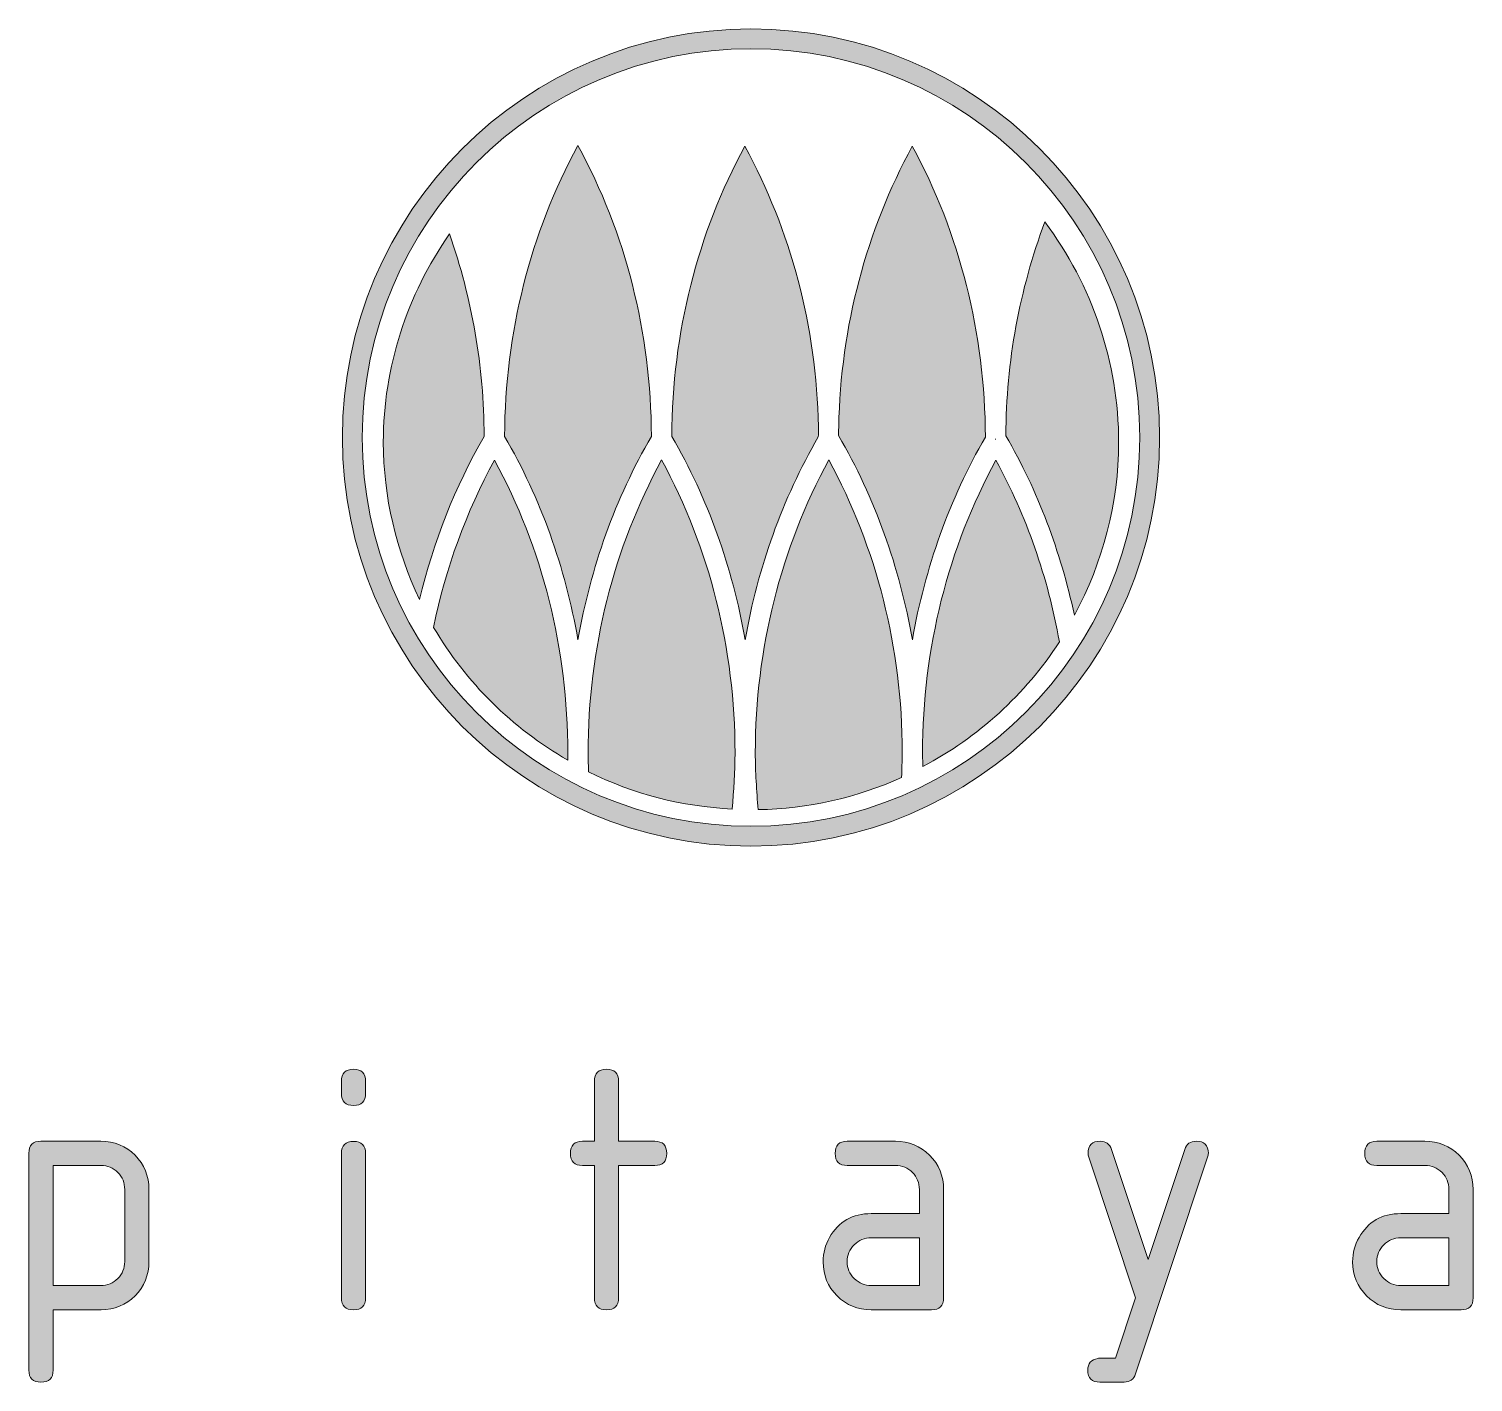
# Model space of a CAD drawing. Header units: inches. Extents: x 11.1 to 18.18, y 8.17 to 14.8.
import ezdxf

# ---------------------------------------------------------------- set-up
doc = ezdxf.new("R2010")
doc.units = ezdxf.units.IN
doc.header["$MEASUREMENT"] = 0
doc.layers.add('Calque 1', color=7, linetype='Continuous')

# ---------------------------------------------------------------- blocks, each defined once
blk = doc.blocks.new('block 6')
at = {"layer": 'Calque 1', "true_color": 0x1c1c1b}
h = blk.add_hatch(color=179, dxfattribs=at)
h.dxf.hatch_style = 2
edge = h.paths.add_edge_path()
edge.add_spline(control_points=[(15.8378, 12.7862), (15.8378, 12.7872), (15.8374, 12.7885), (15.8374, 12.7897), (15.8374, 12.7884), (15.8374, 12.7872), (15.8374, 12.7859), (15.8374, 12.7861), (15.8374, 12.7862), (15.8378, 12.7862)], knot_values=[0, 0, 0, 0, 1, 1, 1, 2, 2, 2, 3, 3, 3, 3], degree=3, periodic=1)
at = {"layer": 'Calque 1', "lineweight": 0}
blk.add_open_spline([(15.8378, 12.7862), (15.8378, 12.7872), (15.8374, 12.7885), (15.8374, 12.7897), (15.8374, 12.7884), (15.8374, 12.7872), (15.8374, 12.7859), (15.8374, 12.7861), (15.8374, 12.7862), (15.8378, 12.7862)], degree=3, knots=[0, 0, 0, 0, 1, 1, 1, 2, 2, 2, 3, 3, 3, 3], dxfattribs=at)
blk = doc.blocks.new('block 7')
at = {"layer": 'Calque 1', "true_color": 0x1c1c1b}
h = blk.add_hatch(color=179, dxfattribs=at)
h.dxf.hatch_style = 2
edge = h.paths.add_edge_path()
edge.add_spline(control_points=[(14.6087, 14.2232), (14.8334, 13.8103), (14.9603, 13.3386), (14.9696, 12.8487), (14.9696, 12.8485), (14.9696, 12.8318), (14.9696, 12.8318), (14.9696, 12.8318), (14.969, 12.81), (14.969, 12.7989), (14.7927, 12.4947), (14.6724, 12.1578), (14.6104, 11.8045), (14.5482, 12.1587), (14.4276, 12.4967), (14.2509, 12.8014), (14.2526, 13.3076), (14.3768, 13.7963), (14.6087, 14.2232)], knot_values=[0, 0, 0, 0, 1, 1, 1, 2, 2, 2, 3, 3, 3, 4, 4, 4, 5, 5, 5, 6, 6, 6, 6], degree=3, periodic=1)
at = {"layer": 'Calque 1', "lineweight": 0}
blk.add_open_spline([(14.6087, 14.2232), (14.8334, 13.8103), (14.9603, 13.3386), (14.9696, 12.8487), (14.9696, 12.8485), (14.9696, 12.8318), (14.9696, 12.8318), (14.9696, 12.8318), (14.969, 12.81), (14.969, 12.7989), (14.7927, 12.4947), (14.6724, 12.1578), (14.6104, 11.8045), (14.5482, 12.1587), (14.4276, 12.4967), (14.2509, 12.8014), (14.2526, 13.3076), (14.3768, 13.7963), (14.6087, 14.2232)], degree=3, knots=[0, 0, 0, 0, 1, 1, 1, 2, 2, 2, 3, 3, 3, 4, 4, 4, 5, 5, 5, 6, 6, 6, 6], dxfattribs=at)
blk = doc.blocks.new('block 8')
at = {"layer": 'Calque 1', "true_color": 0x1c1c1b}
h = blk.add_hatch(color=179, dxfattribs=at)
h.dxf.hatch_style = 2
edge = h.paths.add_edge_path()
edge.add_spline(control_points=[(15.0685, 12.8294), (15.0685, 12.8294), (15.0689, 12.8486), (15.0689, 12.8486), (15.078, 13.3386), (15.2049, 13.8103), (15.4296, 14.2231), (15.662, 13.7952), (15.7863, 13.3052), (15.7876, 12.7979), (15.6118, 12.4941), (15.4918, 12.1573), (15.4298, 11.8042), (15.3676, 12.1602), (15.2461, 12.4997), (15.0679, 12.8055), (15.0679, 12.817), (15.0685, 12.8294), (15.0685, 12.8294)], knot_values=[0, 0, 0, 0, 1, 1, 1, 2, 2, 2, 3, 3, 3, 4, 4, 4, 5, 5, 5, 6, 6, 6, 6], degree=3, periodic=1)
at = {"layer": 'Calque 1', "lineweight": 0}
blk.add_open_spline([(15.0685, 12.8294), (15.0685, 12.8294), (15.0689, 12.8486), (15.0689, 12.8486), (15.078, 13.3386), (15.2049, 13.8103), (15.4296, 14.2231), (15.662, 13.7952), (15.7863, 13.3052), (15.7876, 12.7979), (15.6118, 12.4941), (15.4918, 12.1573), (15.4298, 11.8042), (15.3676, 12.1602), (15.2461, 12.4997), (15.0679, 12.8055), (15.0679, 12.817), (15.0685, 12.8294), (15.0685, 12.8294)], degree=3, knots=[0, 0, 0, 0, 1, 1, 1, 2, 2, 2, 3, 3, 3, 4, 4, 4, 5, 5, 5, 6, 6, 6, 6], dxfattribs=at)
blk = doc.blocks.new('block 9')
at = {"layer": 'Calque 1', "true_color": 0x1c1c1b}
h = blk.add_hatch(color=179, dxfattribs=at)
h.dxf.hatch_style = 2
edge = h.paths.add_edge_path()
edge.add_spline(control_points=[(16.0791, 13.8523), (16.3121, 13.5416), (16.4408, 13.1621), (16.4408, 12.772), (16.4408, 12.4743), (16.3637, 12.1852), (16.2239, 11.9245), (16.1562, 12.2378), (16.0449, 12.5337), (15.8881, 12.8043), (15.8894, 13.1685), (15.9551, 13.5199), (16.0791, 13.8523)], knot_values=[0, 0, 0, 0, 1, 1, 1, 2, 2, 2, 3, 3, 3, 4, 4, 4, 4], degree=3, periodic=1)
at = {"layer": 'Calque 1', "lineweight": 0}
blk.add_open_spline([(16.0791, 13.8523), (16.3121, 13.5416), (16.4408, 13.1621), (16.4408, 12.772), (16.4408, 12.4743), (16.3637, 12.1852), (16.2239, 11.9245), (16.1562, 12.2378), (16.0449, 12.5337), (15.8881, 12.8043), (15.8894, 13.1685), (15.9551, 13.5199), (16.0791, 13.8523)], degree=3, knots=[0, 0, 0, 0, 1, 1, 1, 2, 2, 2, 3, 3, 3, 4, 4, 4, 4], dxfattribs=at)
blk = doc.blocks.new('block 10')
at = {"layer": 'Calque 1', "true_color": 0x1c1c1b}
h = blk.add_hatch(color=179, dxfattribs=at)
h.dxf.hatch_style = 2
edge = h.paths.add_edge_path()
edge.add_spline(control_points=[(13.791, 14.2263), (14.0243, 13.7986), (14.149, 13.3088), (14.1508, 12.8014), (13.974, 12.4967), (13.8533, 12.1587), (13.791, 11.8045), (13.7288, 12.1587), (13.6083, 12.4967), (13.4315, 12.8014), (13.4333, 13.3087), (13.5581, 13.7986), (13.791, 14.2263)], knot_values=[0, 0, 0, 0, 1, 1, 1, 2, 2, 2, 3, 3, 3, 4, 4, 4, 4], degree=3, periodic=1)
at = {"layer": 'Calque 1', "lineweight": 0}
blk.add_open_spline([(13.791, 14.2263), (14.0243, 13.7986), (14.149, 13.3088), (14.1508, 12.8014), (13.974, 12.4967), (13.8533, 12.1587), (13.791, 11.8045), (13.7288, 12.1587), (13.6083, 12.4967), (13.4315, 12.8014), (13.4333, 13.3087), (13.5581, 13.7986), (13.791, 14.2263)], degree=3, knots=[0, 0, 0, 0, 1, 1, 1, 2, 2, 2, 3, 3, 3, 4, 4, 4, 4], dxfattribs=at)
blk = doc.blocks.new('block 11')
at = {"layer": 'Calque 1', "true_color": 0x1c1c1b}
h = blk.add_hatch(color=179, dxfattribs=at)
h.dxf.hatch_style = 2
edge = h.paths.add_edge_path()
edge.add_spline(control_points=[(12.8371, 12.772), (12.8371, 12.772), (12.8371, 12.772), (12.8371, 12.772), (12.8371, 13.1422), (12.9522, 13.4918), (13.1614, 13.7933), (13.2715, 13.4772), (13.3302, 13.1444), (13.3313, 12.8009), (13.1882, 12.5542), (13.0833, 12.2856), (13.0142, 12.0018), (12.9002, 12.2421), (12.8371, 12.5048), (12.8371, 12.772)], knot_values=[0, 0, 0, 0, 1, 1, 1, 2, 2, 2, 3, 3, 3, 4, 4, 4, 5, 5, 5, 5], degree=3, periodic=1)
at = {"layer": 'Calque 1', "lineweight": 0}
blk.add_open_spline([(12.8371, 12.772), (12.8371, 12.772), (12.8371, 12.772), (12.8371, 12.772), (12.8371, 13.1422), (12.9522, 13.4918), (13.1614, 13.7933), (13.2715, 13.4772), (13.3302, 13.1444), (13.3313, 12.8009), (13.1882, 12.5542), (13.0833, 12.2856), (13.0142, 12.0018), (12.9002, 12.2421), (12.8371, 12.5048), (12.8371, 12.772)], degree=3, knots=[0, 0, 0, 0, 1, 1, 1, 2, 2, 2, 3, 3, 3, 4, 4, 4, 5, 5, 5, 5], dxfattribs=at)
blk = doc.blocks.new('block 12')
at = {"layer": 'Calque 1', "true_color": 0x1c1c1b}
h = blk.add_hatch(color=179, dxfattribs=at)
h.dxf.hatch_style = 2
edge = h.paths.add_edge_path()
edge.add_spline(control_points=[(13.3819, 12.6848), (13.6165, 12.254), (13.7414, 11.7601), (13.7414, 11.2488), (13.7414, 11.2488), (13.7411, 11.2287), (13.7408, 11.2147), (13.469, 11.3718), (13.2424, 11.5935), (13.0836, 11.8653), (13.1425, 12.1569), (13.2439, 12.4315), (13.3819, 12.6848)], knot_values=[0, 0, 0, 0, 1, 1, 1, 2, 2, 2, 3, 3, 3, 4, 4, 4, 4], degree=3, periodic=1)
at = {"layer": 'Calque 1', "lineweight": 0}
blk.add_open_spline([(13.3819, 12.6848), (13.6165, 12.254), (13.7414, 11.7601), (13.7414, 11.2488), (13.7414, 11.2488), (13.7411, 11.2287), (13.7408, 11.2147), (13.469, 11.3718), (13.2424, 11.5935), (13.0836, 11.8653), (13.1425, 12.1569), (13.2439, 12.4315), (13.3819, 12.6848)], degree=3, knots=[0, 0, 0, 0, 1, 1, 1, 2, 2, 2, 3, 3, 3, 4, 4, 4, 4], dxfattribs=at)
blk = doc.blocks.new('block 13')
at = {"layer": 'Calque 1', "true_color": 0x1c1c1b}
h = blk.add_hatch(color=179, dxfattribs=at)
h.dxf.hatch_style = 2
edge = h.paths.add_edge_path()
edge.add_spline(control_points=[(13.8407, 11.2488), (13.8407, 11.7603), (13.9659, 12.2546), (14.2008, 12.6855), (14.4358, 12.2546), (14.5607, 11.7604), (14.5607, 11.2488), (14.5607, 11.1582), (14.5547, 11.0663), (14.5467, 10.9751), (14.2997, 10.9874), (14.0631, 11.0482), (13.8425, 11.1573), (13.842, 11.1916), (13.8407, 11.2488), (13.8407, 11.2488)], knot_values=[0, 0, 0, 0, 1, 1, 1, 2, 2, 2, 3, 3, 3, 4, 4, 4, 5, 5, 5, 5], degree=3, periodic=1)
at = {"layer": 'Calque 1', "lineweight": 0}
blk.add_open_spline([(13.8407, 11.2488), (13.8407, 11.7603), (13.9659, 12.2546), (14.2008, 12.6855), (14.4358, 12.2546), (14.5607, 11.7604), (14.5607, 11.2488), (14.5607, 11.1582), (14.5547, 11.0663), (14.5467, 10.9751), (14.2997, 10.9874), (14.0631, 11.0482), (13.8425, 11.1573), (13.842, 11.1916), (13.8407, 11.2488), (13.8407, 11.2488)], degree=3, knots=[0, 0, 0, 0, 1, 1, 1, 2, 2, 2, 3, 3, 3, 4, 4, 4, 5, 5, 5, 5], dxfattribs=at)
blk = doc.blocks.new('block 14')
at = {"layer": 'Calque 1', "true_color": 0x1c1c1b}
h = blk.add_hatch(color=179, dxfattribs=at)
h.dxf.hatch_style = 2
edge = h.paths.add_edge_path()
edge.add_spline(control_points=[(14.6601, 11.2488), (14.6601, 11.2488), (14.6601, 11.2488), (14.6601, 11.2488), (14.6601, 11.7603), (14.7853, 12.2545), (15.0204, 12.6855), (15.2545, 12.2557), (15.3797, 11.7627), (15.3803, 11.2523), (15.3803, 11.2523), (15.3803, 11.2523), (15.3803, 11.252), (15.3803, 11.2484), (15.3782, 11.1733), (15.377, 11.1295), (15.155, 11.0295), (14.919, 10.9767), (14.6744, 10.972), (14.6662, 11.0646), (14.6601, 11.1573), (14.6601, 11.2488)], knot_values=[0, 0, 0, 0, 1, 1, 1, 2, 2, 2, 3, 3, 3, 4, 4, 4, 5, 5, 5, 6, 6, 6, 7, 7, 7, 7], degree=3, periodic=1)
at = {"layer": 'Calque 1', "lineweight": 0}
blk.add_open_spline([(14.6601, 11.2488), (14.6601, 11.2488), (14.6601, 11.2488), (14.6601, 11.2488), (14.6601, 11.7603), (14.7853, 12.2545), (15.0204, 12.6855), (15.2545, 12.2557), (15.3797, 11.7627), (15.3803, 11.2523), (15.3803, 11.2523), (15.3803, 11.2523), (15.3803, 11.252), (15.3803, 11.2484), (15.3782, 11.1733), (15.377, 11.1295), (15.155, 11.0295), (14.919, 10.9767), (14.6744, 10.972), (14.6662, 11.0646), (14.6601, 11.1573), (14.6601, 11.2488)], degree=3, knots=[0, 0, 0, 0, 1, 1, 1, 2, 2, 2, 3, 3, 3, 4, 4, 4, 5, 5, 5, 6, 6, 6, 7, 7, 7, 7], dxfattribs=at)
blk = doc.blocks.new('block 15')
at = {"layer": 'Calque 1', "true_color": 0x1c1c1b}
h = blk.add_hatch(color=179, dxfattribs=at)
h.dxf.hatch_style = 2
edge = h.paths.add_edge_path()
edge.add_spline(control_points=[(15.4794, 11.2488), (15.4802, 11.762), (15.605, 12.2548), (15.8392, 12.6844), (15.9885, 12.41), (16.0944, 12.1117), (16.1506, 11.7944), (15.9829, 11.5352), (15.752, 11.327), (15.4812, 11.1832), (15.4802, 11.2158), (15.4794, 11.2488), (15.4794, 11.2488)], knot_values=[0, 0, 0, 0, 1, 1, 1, 2, 2, 2, 3, 3, 3, 4, 4, 4, 4], degree=3, periodic=1)
at = {"layer": 'Calque 1', "lineweight": 0}
blk.add_open_spline([(15.4794, 11.2488), (15.4802, 11.762), (15.605, 12.2548), (15.8392, 12.6844), (15.9885, 12.41), (16.0944, 12.1117), (16.1506, 11.7944), (15.9829, 11.5352), (15.752, 11.327), (15.4812, 11.1832), (15.4802, 11.2158), (15.4794, 11.2488), (15.4794, 11.2488)], degree=3, knots=[0, 0, 0, 0, 1, 1, 1, 2, 2, 2, 3, 3, 3, 4, 4, 4, 4], dxfattribs=at)
blk = doc.blocks.new('block 5')
at = {"layer": 'Calque 1'}
for name in ['block 10', 'block 7', 'block 8', 'block 9', 'block 11', 'block 6', 'block 12', 'block 13', 'block 14', 'block 15']:
    blk.add_blockref(name, (0, 0), dxfattribs=at)
blk = doc.blocks.new('block 4')
at = {"layer": 'Calque 1', "true_color": 0x1c1c1b}
h = blk.add_hatch(color=179, dxfattribs=at)
h.dxf.hatch_style = 2
edge = h.paths.add_edge_path()
edge.add_spline(control_points=[(12.6366, 12.7956), (12.6366, 11.6913), (13.5351, 10.7929), (14.639, 10.7929), (15.7434, 10.7929), (16.6413, 11.6913), (16.6413, 12.7956), (16.6413, 13.8997), (15.7434, 14.7981), (14.639, 14.7981), (13.5351, 14.7981), (12.6366, 13.8997), (12.6366, 12.7956)], knot_values=[0, 0, 0, 0, 1, 1, 1, 2, 2, 2, 3, 3, 3, 4, 4, 4, 4], degree=3, periodic=1)
edge = h.paths.add_edge_path()
edge.add_spline(control_points=[(12.7339, 12.7956), (12.7339, 13.8461), (13.5885, 14.7008), (14.639, 14.7008), (15.6894, 14.7008), (16.5443, 13.8461), (16.5443, 12.7956), (16.5443, 11.745), (15.6894, 10.8904), (14.639, 10.8904), (13.5885, 10.8904), (12.7339, 11.745), (12.7339, 12.7956)], knot_values=[0, 0, 0, 0, 1, 1, 1, 2, 2, 2, 3, 3, 3, 4, 4, 4, 4], degree=3, periodic=1)
at = {"layer": 'Calque 1', "lineweight": 0}
for points in [[(12.6366, 12.7956), (12.6366, 11.6913), (13.5351, 10.7929), (14.639, 10.7929), (15.7434, 10.7929), (16.6413, 11.6913), (16.6413, 12.7956), (16.6413, 13.8997), (15.7434, 14.7981), (14.639, 14.7981), (13.5351, 14.7981), (12.6366, 13.8997), (12.6366, 12.7956)], [(12.7339, 12.7956), (12.7339, 13.8461), (13.5885, 14.7008), (14.639, 14.7008), (15.6894, 14.7008), (16.5443, 13.8461), (16.5443, 12.7956), (16.5443, 11.745), (15.6894, 10.8904), (14.639, 10.8904), (13.5885, 10.8904), (12.7339, 11.745), (12.7339, 12.7956)]]:
    blk.add_open_spline(points, degree=3, knots=[0, 0, 0, 0, 1, 1, 1, 2, 2, 2, 3, 3, 3, 4, 4, 4, 4], dxfattribs=at)
at = {"layer": 'Calque 1'}
blk.add_blockref('block 5', (0, 0), dxfattribs=at)
blk = doc.blocks.new('block 16')
at = {"layer": 'Calque 1', "true_color": 0x1c1c1b}
h = blk.add_hatch(color=179, dxfattribs=at)
h.dxf.hatch_style = 2
edge = h.paths.add_edge_path()
edge.add_spline(control_points=[(12.6317, 9.5816), (12.6317, 9.5816), (12.6317, 9.6406), (12.6317, 9.6406), (12.6317, 9.68), (12.6514, 9.6995), (12.691, 9.6995), (12.7305, 9.6995), (12.7503, 9.68), (12.7503, 9.6406), (12.7503, 9.6406), (12.7503, 9.5816), (12.7503, 9.5816), (12.7503, 9.5422), (12.7305, 9.5225), (12.691, 9.5225), (12.6514, 9.5225), (12.6317, 9.5422), (12.6317, 9.5816)], knot_values=[0, 0, 0, 0, 1, 1, 1, 2, 2, 2, 3, 3, 3, 4, 4, 4, 5, 5, 5, 6, 6, 6, 6], degree=3, periodic=1)
edge = h.paths.add_edge_path()
edge.add_spline(control_points=[(12.6317, 9.2875), (12.6317, 9.3269), (12.6514, 9.3464), (12.691, 9.3464), (12.7305, 9.3464), (12.7503, 9.3269), (12.7503, 9.2875), (12.7503, 9.2875), (12.7503, 8.5799), (12.7503, 8.5799), (12.7503, 8.5405), (12.7305, 8.521), (12.691, 8.521), (12.6514, 8.521), (12.6317, 8.5405), (12.6317, 8.5799), (12.6317, 8.5799), (12.6317, 9.2875), (12.6317, 9.2875)], knot_values=[0, 0, 0, 0, 1, 1, 1, 2, 2, 2, 3, 3, 3, 4, 4, 4, 5, 5, 5, 6, 6, 6, 6], degree=3, periodic=1)
h = blk.add_hatch(color=179, dxfattribs=at)
h.dxf.hatch_style = 2
edge = h.paths.add_edge_path()
edge.add_spline(control_points=[(13.8714, 9.2282), (13.8714, 9.2282), (13.8127, 9.2282), (13.8127, 9.2282), (13.7733, 9.2282), (13.7536, 9.2479), (13.7536, 9.2875), (13.7536, 9.3269), (13.7733, 9.347), (13.8127, 9.347), (13.8127, 9.347), (13.8714, 9.347), (13.8714, 9.347), (13.8714, 9.347), (13.8714, 9.6408), (13.8714, 9.6408), (13.8714, 9.68), (13.8913, 9.6995), (13.9308, 9.6995), (13.9705, 9.6995), (13.9902, 9.68), (13.9902, 9.6408), (13.9902, 9.6408), (13.9902, 9.347), (13.9902, 9.347), (13.9902, 9.347), (14.1672, 9.347), (14.1672, 9.347), (14.2064, 9.347), (14.2261, 9.3269), (14.2261, 9.2875), (14.2261, 9.2479), (14.2064, 9.2282), (14.1672, 9.2282), (14.1672, 9.2282), (13.9902, 9.2282), (13.9902, 9.2282), (13.9902, 9.2282), (13.9902, 8.5799), (13.9902, 8.5799), (13.9902, 8.5405), (13.9705, 8.521), (13.9308, 8.521), (13.8913, 8.521), (13.8714, 8.5405), (13.8714, 8.5799), (13.8714, 8.5799), (13.8714, 9.2282), (13.8714, 9.2282)], knot_values=[0, 0, 0, 0, 1, 1, 1, 2, 2, 2, 3, 3, 3, 4, 4, 4, 5, 5, 5, 6, 6, 6, 7, 7, 7, 8, 8, 8, 9, 9, 9, 10, 10, 10, 11, 11, 11, 12, 12, 12, 13, 13, 13, 14, 14, 14, 15, 15, 15, 16, 16, 16, 16], degree=3, periodic=1)
h = blk.add_hatch(color=179, dxfattribs=at)
h.dxf.hatch_style = 2
edge = h.paths.add_edge_path()
edge.add_spline(control_points=[(11.1, 9.2878), (11.1, 9.3273), (11.1195, 9.347), (11.1589, 9.347), (11.1589, 9.347), (11.453, 9.347), (11.453, 9.347), (11.519, 9.347), (11.5747, 9.324), (11.6201, 9.2784), (11.6658, 9.2327), (11.6883, 9.177), (11.6883, 9.1108), (11.6883, 9.1108), (11.6883, 8.7569), (11.6883, 8.7569), (11.6883, 8.6914), (11.6658, 8.6356), (11.6205, 8.5898), (11.5751, 8.5438), (11.5194, 8.521), (11.4535, 8.521), (11.4535, 8.521), (11.2187, 8.521), (11.2187, 8.521), (11.2187, 8.521), (11.2187, 8.2256), (11.2187, 8.2256), (11.2187, 8.1863), (11.1989, 8.1666), (11.1593, 8.1666), (11.1199, 8.1666), (11.1, 8.1863), (11.1, 8.2256), (11.1, 8.2256), (11.1, 9.2878), (11.1, 9.2878)], knot_values=[0, 0, 0, 0, 1, 1, 1, 2, 2, 2, 3, 3, 3, 4, 4, 4, 5, 5, 5, 6, 6, 6, 7, 7, 7, 8, 8, 8, 9, 9, 9, 10, 10, 10, 11, 11, 11, 12, 12, 12, 12], degree=3, periodic=1)
edge = h.paths.add_edge_path()
edge.add_spline(control_points=[(11.2187, 9.2282), (11.2187, 9.2282), (11.2187, 8.6397), (11.2187, 8.6397), (11.2187, 8.6397), (11.4527, 8.6397), (11.4527, 8.6397), (11.4852, 8.6397), (11.5128, 8.651), (11.5356, 8.6741), (11.5584, 8.6969), (11.5697, 8.7248), (11.5697, 8.7572), (11.5697, 8.7572), (11.5697, 9.1104), (11.5697, 9.1104), (11.5697, 9.1437), (11.5584, 9.1716), (11.5361, 9.1943), (11.5136, 9.2169), (11.4858, 9.2282), (11.4527, 9.2282), (11.4527, 9.2282), (11.2187, 9.2282), (11.2187, 9.2282)], knot_values=[0, 0, 0, 0, 1, 1, 1, 2, 2, 2, 3, 3, 3, 4, 4, 4, 5, 5, 5, 6, 6, 6, 7, 7, 7, 8, 8, 8, 8], degree=3, periodic=1)
h = blk.add_hatch(color=179, dxfattribs=at)
h.dxf.hatch_style = 2
edge = h.paths.add_edge_path()
edge.add_spline(control_points=[(15.2284, 8.521), (15.1622, 8.521), (15.1064, 8.5438), (15.0608, 8.5893), (15.0155, 8.6349), (14.9926, 8.6907), (14.9926, 8.7565), (14.9926, 8.7996), (15.0029, 8.8392), (15.024, 8.8753), (15.0686, 8.9534), (15.1367, 8.9925), (15.2284, 8.9925), (15.2284, 8.9925), (15.4642, 8.9925), (15.4642, 8.9925), (15.4642, 8.9925), (15.4642, 9.1102), (15.4642, 9.1102), (15.4642, 9.1436), (15.4528, 9.1716), (15.4303, 9.1943), (15.4078, 9.2169), (15.3796, 9.2282), (15.3464, 9.2282), (15.3464, 9.2282), (15.1104, 9.2282), (15.1104, 9.2282), (15.0712, 9.2282), (15.0516, 9.2479), (15.0516, 9.2875), (15.0516, 9.3269), (15.0712, 9.347), (15.1104, 9.347), (15.1104, 9.347), (15.3464, 9.347), (15.3464, 9.347), (15.4125, 9.347), (15.4684, 9.324), (15.5141, 9.2784), (15.56, 9.2327), (15.5829, 9.177), (15.5829, 9.1108), (15.5829, 9.1108), (15.5829, 8.5799), (15.5829, 8.5799), (15.5829, 8.5405), (15.5633, 8.521), (15.5236, 8.521), (15.5236, 8.521), (15.2284, 8.521), (15.2284, 8.521)], knot_values=[0, 0, 0, 0, 1, 1, 1, 2, 2, 2, 3, 3, 3, 4, 4, 4, 5, 5, 5, 6, 6, 6, 7, 7, 7, 8, 8, 8, 9, 9, 9, 10, 10, 10, 11, 11, 11, 12, 12, 12, 13, 13, 13, 14, 14, 14, 15, 15, 15, 16, 16, 16, 17, 17, 17, 17], degree=3, periodic=1)
edge = h.paths.add_edge_path()
edge.add_spline(control_points=[(15.4642, 8.8738), (15.4642, 8.8738), (15.2284, 8.8738), (15.2284, 8.8738), (15.1955, 8.8738), (15.1677, 8.8623), (15.1449, 8.8394), (15.122, 8.8168), (15.1104, 8.7892), (15.1104, 8.7565), (15.1104, 8.7249), (15.122, 8.6972), (15.1453, 8.6743), (15.1687, 8.651), (15.1962, 8.6397), (15.2284, 8.6397), (15.2284, 8.6397), (15.4642, 8.6397), (15.4642, 8.6397), (15.4642, 8.6397), (15.4642, 8.8738), (15.4642, 8.8738)], knot_values=[0, 0, 0, 0, 1, 1, 1, 2, 2, 2, 3, 3, 3, 4, 4, 4, 5, 5, 5, 6, 6, 6, 7, 7, 7, 7], degree=3, periodic=1)
h = blk.add_hatch(color=179, dxfattribs=at)
h.dxf.hatch_style = 2
edge = h.paths.add_edge_path()
edge.add_spline(control_points=[(16.4246, 8.2846), (16.4246, 8.2846), (16.5229, 8.5798), (16.5229, 8.5798), (16.5229, 8.5798), (16.2944, 9.269), (16.2944, 9.269), (16.2919, 9.276), (16.2907, 9.2825), (16.2907, 9.2878), (16.2907, 9.3273), (16.3105, 9.347), (16.3496, 9.347), (16.3782, 9.347), (16.397, 9.3332), (16.4059, 9.3064), (16.4059, 9.3064), (16.5855, 8.7675), (16.5855, 8.7675), (16.5855, 8.7675), (16.765, 9.3064), (16.765, 9.3064), (16.7737, 9.3332), (16.7922, 9.347), (16.8212, 9.347), (16.8606, 9.347), (16.8804, 9.3273), (16.8804, 9.2878), (16.8804, 9.2825), (16.8793, 9.276), (16.8768, 9.269), (16.8768, 9.269), (16.5239, 8.2067), (16.5239, 8.2067), (16.5147, 8.18), (16.496, 8.1666), (16.4678, 8.1666), (16.4678, 8.1666), (16.3487, 8.1666), (16.3487, 8.1666), (16.3094, 8.1666), (16.2897, 8.1863), (16.2897, 8.2256), (16.2897, 8.2571), (16.3062, 8.2763), (16.339, 8.2829), (16.3441, 8.2842), (16.3728, 8.2846), (16.4246, 8.2846)], knot_values=[0, 0, 0, 0, 1, 1, 1, 2, 2, 2, 3, 3, 3, 4, 4, 4, 5, 5, 5, 6, 6, 6, 7, 7, 7, 8, 8, 8, 9, 9, 9, 10, 10, 10, 11, 11, 11, 12, 12, 12, 13, 13, 13, 14, 14, 14, 15, 15, 15, 16, 16, 16, 16], degree=3, periodic=1)
h = blk.add_hatch(color=179, dxfattribs=at)
h.dxf.hatch_style = 2
edge = h.paths.add_edge_path()
edge.add_spline(control_points=[(17.8237, 8.521), (17.7575, 8.521), (17.7018, 8.5438), (17.6562, 8.5893), (17.6104, 8.6349), (17.5876, 8.6907), (17.5876, 8.7565), (17.5876, 8.7996), (17.5984, 8.8392), (17.6191, 8.8753), (17.6636, 8.9534), (17.7319, 8.9925), (17.8237, 8.9925), (17.8237, 8.9925), (18.0596, 8.9925), (18.0596, 8.9925), (18.0596, 8.9925), (18.0596, 9.1102), (18.0596, 9.1102), (18.0596, 9.1436), (18.0484, 9.1716), (18.0256, 9.1943), (18.0028, 9.2169), (17.9746, 9.2282), (17.9416, 9.2282), (17.9416, 9.2282), (17.7059, 9.2282), (17.7059, 9.2282), (17.6663, 9.2282), (17.6467, 9.2479), (17.6467, 9.2875), (17.6467, 9.3269), (17.6663, 9.347), (17.7059, 9.347), (17.7059, 9.347), (17.9416, 9.347), (17.9416, 9.347), (18.0077, 9.347), (18.0635, 9.324), (18.1093, 9.2784), (18.1554, 9.2327), (18.178, 9.177), (18.178, 9.1108), (18.178, 9.1108), (18.178, 8.5799), (18.178, 8.5799), (18.178, 8.5405), (18.1583, 8.521), (18.1187, 8.521), (18.1187, 8.521), (17.8237, 8.521), (17.8237, 8.521)], knot_values=[0, 0, 0, 0, 1, 1, 1, 2, 2, 2, 3, 3, 3, 4, 4, 4, 5, 5, 5, 6, 6, 6, 7, 7, 7, 8, 8, 8, 9, 9, 9, 10, 10, 10, 11, 11, 11, 12, 12, 12, 13, 13, 13, 14, 14, 14, 15, 15, 15, 16, 16, 16, 17, 17, 17, 17], degree=3, periodic=1)
edge = h.paths.add_edge_path()
edge.add_spline(control_points=[(18.0596, 8.8738), (18.0596, 8.8738), (17.8237, 8.8738), (17.8237, 8.8738), (17.7909, 8.8738), (17.7633, 8.8623), (17.7402, 8.8394), (17.7173, 8.8168), (17.7059, 8.7892), (17.7059, 8.7565), (17.7059, 8.7249), (17.7173, 8.6972), (17.7407, 8.6743), (17.7638, 8.651), (17.7913, 8.6397), (17.8237, 8.6397), (17.8237, 8.6397), (18.0596, 8.6397), (18.0596, 8.6397), (18.0596, 8.6397), (18.0596, 8.8738), (18.0596, 8.8738)], knot_values=[0, 0, 0, 0, 1, 1, 1, 2, 2, 2, 3, 3, 3, 4, 4, 4, 5, 5, 5, 6, 6, 6, 7, 7, 7, 7], degree=3, periodic=1)
at = {"layer": 'Calque 1', "lineweight": 0}
for points, knots in [([(12.6317, 9.5816), (12.6317, 9.5816), (12.6317, 9.6406), (12.6317, 9.6406), (12.6317, 9.68), (12.6514, 9.6995), (12.691, 9.6995), (12.7305, 9.6995), (12.7503, 9.68), (12.7503, 9.6406), (12.7503, 9.6406), (12.7503, 9.5816), (12.7503, 9.5816), (12.7503, 9.5422), (12.7305, 9.5225), (12.691, 9.5225), (12.6514, 9.5225), (12.6317, 9.5422), (12.6317, 9.5816)], [0, 0, 0, 0, 1, 1, 1, 2, 2, 2, 3, 3, 3, 4, 4, 4, 5, 5, 5, 6, 6, 6, 6]), ([(13.8714, 9.2282), (13.8714, 9.2282), (13.8127, 9.2282), (13.8127, 9.2282), (13.7733, 9.2282), (13.7536, 9.2479), (13.7536, 9.2875), (13.7536, 9.3269), (13.7733, 9.347), (13.8127, 9.347), (13.8127, 9.347), (13.8714, 9.347), (13.8714, 9.347), (13.8714, 9.347), (13.8714, 9.6408), (13.8714, 9.6408), (13.8714, 9.68), (13.8913, 9.6995), (13.9308, 9.6995), (13.9705, 9.6995), (13.9902, 9.68), (13.9902, 9.6408), (13.9902, 9.6408), (13.9902, 9.347), (13.9902, 9.347), (13.9902, 9.347), (14.1672, 9.347), (14.1672, 9.347), (14.2064, 9.347), (14.2261, 9.3269), (14.2261, 9.2875), (14.2261, 9.2479), (14.2064, 9.2282), (14.1672, 9.2282), (14.1672, 9.2282), (13.9902, 9.2282), (13.9902, 9.2282), (13.9902, 9.2282), (13.9902, 8.5799), (13.9902, 8.5799), (13.9902, 8.5405), (13.9705, 8.521), (13.9308, 8.521), (13.8913, 8.521), (13.8714, 8.5405), (13.8714, 8.5799), (13.8714, 8.5799), (13.8714, 9.2282), (13.8714, 9.2282)], [0, 0, 0, 0, 1, 1, 1, 2, 2, 2, 3, 3, 3, 4, 4, 4, 5, 5, 5, 6, 6, 6, 7, 7, 7, 8, 8, 8, 9, 9, 9, 10, 10, 10, 11, 11, 11, 12, 12, 12, 13, 13, 13, 14, 14, 14, 15, 15, 15, 16, 16, 16, 16]), ([(11.1, 9.2878), (11.1, 9.3273), (11.1195, 9.347), (11.1589, 9.347), (11.1589, 9.347), (11.453, 9.347), (11.453, 9.347), (11.519, 9.347), (11.5747, 9.324), (11.6201, 9.2784), (11.6658, 9.2327), (11.6883, 9.177), (11.6883, 9.1108), (11.6883, 9.1108), (11.6883, 8.7569), (11.6883, 8.7569), (11.6883, 8.6914), (11.6658, 8.6356), (11.6205, 8.5898), (11.5751, 8.5438), (11.5194, 8.521), (11.4535, 8.521), (11.4535, 8.521), (11.2187, 8.521), (11.2187, 8.521), (11.2187, 8.521), (11.2187, 8.2256), (11.2187, 8.2256), (11.2187, 8.1863), (11.1989, 8.1666), (11.1593, 8.1666), (11.1199, 8.1666), (11.1, 8.1863), (11.1, 8.2256), (11.1, 8.2256), (11.1, 9.2878), (11.1, 9.2878)], [0, 0, 0, 0, 1, 1, 1, 2, 2, 2, 3, 3, 3, 4, 4, 4, 5, 5, 5, 6, 6, 6, 7, 7, 7, 8, 8, 8, 9, 9, 9, 10, 10, 10, 11, 11, 11, 12, 12, 12, 12]), ([(12.6317, 9.2875), (12.6317, 9.3269), (12.6514, 9.3464), (12.691, 9.3464), (12.7305, 9.3464), (12.7503, 9.3269), (12.7503, 9.2875), (12.7503, 9.2875), (12.7503, 8.5799), (12.7503, 8.5799), (12.7503, 8.5405), (12.7305, 8.521), (12.691, 8.521), (12.6514, 8.521), (12.6317, 8.5405), (12.6317, 8.5799), (12.6317, 8.5799), (12.6317, 9.2875), (12.6317, 9.2875)], [0, 0, 0, 0, 1, 1, 1, 2, 2, 2, 3, 3, 3, 4, 4, 4, 5, 5, 5, 6, 6, 6, 6]), ([(15.2284, 8.521), (15.1622, 8.521), (15.1064, 8.5438), (15.0608, 8.5893), (15.0155, 8.6349), (14.9926, 8.6907), (14.9926, 8.7565), (14.9926, 8.7996), (15.0029, 8.8392), (15.024, 8.8753), (15.0686, 8.9534), (15.1367, 8.9925), (15.2284, 8.9925), (15.2284, 8.9925), (15.4642, 8.9925), (15.4642, 8.9925), (15.4642, 8.9925), (15.4642, 9.1102), (15.4642, 9.1102), (15.4642, 9.1436), (15.4528, 9.1716), (15.4303, 9.1943), (15.4078, 9.2169), (15.3796, 9.2282), (15.3464, 9.2282), (15.3464, 9.2282), (15.1104, 9.2282), (15.1104, 9.2282), (15.0712, 9.2282), (15.0516, 9.2479), (15.0516, 9.2875), (15.0516, 9.3269), (15.0712, 9.347), (15.1104, 9.347), (15.1104, 9.347), (15.3464, 9.347), (15.3464, 9.347), (15.4125, 9.347), (15.4684, 9.324), (15.5141, 9.2784), (15.56, 9.2327), (15.5829, 9.177), (15.5829, 9.1108), (15.5829, 9.1108), (15.5829, 8.5799), (15.5829, 8.5799), (15.5829, 8.5405), (15.5633, 8.521), (15.5236, 8.521), (15.5236, 8.521), (15.2284, 8.521), (15.2284, 8.521)], [0, 0, 0, 0, 1, 1, 1, 2, 2, 2, 3, 3, 3, 4, 4, 4, 5, 5, 5, 6, 6, 6, 7, 7, 7, 8, 8, 8, 9, 9, 9, 10, 10, 10, 11, 11, 11, 12, 12, 12, 13, 13, 13, 14, 14, 14, 15, 15, 15, 16, 16, 16, 17, 17, 17, 17]), ([(16.4246, 8.2846), (16.4246, 8.2846), (16.5229, 8.5798), (16.5229, 8.5798), (16.5229, 8.5798), (16.2944, 9.269), (16.2944, 9.269), (16.2919, 9.276), (16.2907, 9.2825), (16.2907, 9.2878), (16.2907, 9.3273), (16.3105, 9.347), (16.3496, 9.347), (16.3782, 9.347), (16.397, 9.3332), (16.4059, 9.3064), (16.4059, 9.3064), (16.5855, 8.7675), (16.5855, 8.7675), (16.5855, 8.7675), (16.765, 9.3064), (16.765, 9.3064), (16.7737, 9.3332), (16.7922, 9.347), (16.8212, 9.347), (16.8606, 9.347), (16.8804, 9.3273), (16.8804, 9.2878), (16.8804, 9.2825), (16.8793, 9.276), (16.8768, 9.269), (16.8768, 9.269), (16.5239, 8.2067), (16.5239, 8.2067), (16.5147, 8.18), (16.496, 8.1666), (16.4678, 8.1666), (16.4678, 8.1666), (16.3487, 8.1666), (16.3487, 8.1666), (16.3094, 8.1666), (16.2897, 8.1863), (16.2897, 8.2256), (16.2897, 8.2571), (16.3062, 8.2763), (16.339, 8.2829), (16.3441, 8.2842), (16.3728, 8.2846), (16.4246, 8.2846)], [0, 0, 0, 0, 1, 1, 1, 2, 2, 2, 3, 3, 3, 4, 4, 4, 5, 5, 5, 6, 6, 6, 7, 7, 7, 8, 8, 8, 9, 9, 9, 10, 10, 10, 11, 11, 11, 12, 12, 12, 13, 13, 13, 14, 14, 14, 15, 15, 15, 16, 16, 16, 16]), ([(17.8237, 8.521), (17.7575, 8.521), (17.7018, 8.5438), (17.6562, 8.5893), (17.6104, 8.6349), (17.5876, 8.6907), (17.5876, 8.7565), (17.5876, 8.7996), (17.5984, 8.8392), (17.6191, 8.8753), (17.6636, 8.9534), (17.7319, 8.9925), (17.8237, 8.9925), (17.8237, 8.9925), (18.0596, 8.9925), (18.0596, 8.9925), (18.0596, 8.9925), (18.0596, 9.1102), (18.0596, 9.1102), (18.0596, 9.1436), (18.0484, 9.1716), (18.0256, 9.1943), (18.0028, 9.2169), (17.9746, 9.2282), (17.9416, 9.2282), (17.9416, 9.2282), (17.7059, 9.2282), (17.7059, 9.2282), (17.6663, 9.2282), (17.6467, 9.2479), (17.6467, 9.2875), (17.6467, 9.3269), (17.6663, 9.347), (17.7059, 9.347), (17.7059, 9.347), (17.9416, 9.347), (17.9416, 9.347), (18.0077, 9.347), (18.0635, 9.324), (18.1093, 9.2784), (18.1554, 9.2327), (18.178, 9.177), (18.178, 9.1108), (18.178, 9.1108), (18.178, 8.5799), (18.178, 8.5799), (18.178, 8.5405), (18.1583, 8.521), (18.1187, 8.521), (18.1187, 8.521), (17.8237, 8.521), (17.8237, 8.521)], [0, 0, 0, 0, 1, 1, 1, 2, 2, 2, 3, 3, 3, 4, 4, 4, 5, 5, 5, 6, 6, 6, 7, 7, 7, 8, 8, 8, 9, 9, 9, 10, 10, 10, 11, 11, 11, 12, 12, 12, 13, 13, 13, 14, 14, 14, 15, 15, 15, 16, 16, 16, 17, 17, 17, 17]), ([(11.2187, 9.2282), (11.2187, 9.2282), (11.2187, 8.6397), (11.2187, 8.6397), (11.2187, 8.6397), (11.4527, 8.6397), (11.4527, 8.6397), (11.4852, 8.6397), (11.5128, 8.651), (11.5356, 8.6741), (11.5584, 8.6969), (11.5697, 8.7248), (11.5697, 8.7572), (11.5697, 8.7572), (11.5697, 9.1104), (11.5697, 9.1104), (11.5697, 9.1437), (11.5584, 9.1716), (11.5361, 9.1943), (11.5136, 9.2169), (11.4858, 9.2282), (11.4527, 9.2282), (11.4527, 9.2282), (11.2187, 9.2282), (11.2187, 9.2282)], [0, 0, 0, 0, 1, 1, 1, 2, 2, 2, 3, 3, 3, 4, 4, 4, 5, 5, 5, 6, 6, 6, 7, 7, 7, 8, 8, 8, 8]), ([(15.4642, 8.8738), (15.4642, 8.8738), (15.2284, 8.8738), (15.2284, 8.8738), (15.1955, 8.8738), (15.1677, 8.8623), (15.1449, 8.8394), (15.122, 8.8168), (15.1104, 8.7892), (15.1104, 8.7565), (15.1104, 8.7249), (15.122, 8.6972), (15.1453, 8.6743), (15.1687, 8.651), (15.1962, 8.6397), (15.2284, 8.6397), (15.2284, 8.6397), (15.4642, 8.6397), (15.4642, 8.6397), (15.4642, 8.6397), (15.4642, 8.8738), (15.4642, 8.8738)], [0, 0, 0, 0, 1, 1, 1, 2, 2, 2, 3, 3, 3, 4, 4, 4, 5, 5, 5, 6, 6, 6, 7, 7, 7, 7]), ([(18.0596, 8.8738), (18.0596, 8.8738), (17.8237, 8.8738), (17.8237, 8.8738), (17.7909, 8.8738), (17.7633, 8.8623), (17.7402, 8.8394), (17.7173, 8.8168), (17.7059, 8.7892), (17.7059, 8.7565), (17.7059, 8.7249), (17.7173, 8.6972), (17.7407, 8.6743), (17.7638, 8.651), (17.7913, 8.6397), (17.8237, 8.6397), (17.8237, 8.6397), (18.0596, 8.6397), (18.0596, 8.6397), (18.0596, 8.6397), (18.0596, 8.8738), (18.0596, 8.8738)], [0, 0, 0, 0, 1, 1, 1, 2, 2, 2, 3, 3, 3, 4, 4, 4, 5, 5, 5, 6, 6, 6, 7, 7, 7, 7])]:
    blk.add_open_spline(points, degree=3, knots=knots, dxfattribs=at)
blk = doc.blocks.new('block 3')
at = {"layer": 'Calque 1'}
for name in ['block 4', 'block 16']:
    blk.add_blockref(name, (0, 0), dxfattribs=at)
blk = doc.blocks.new('block 2')
at = {"layer": 'Calque 1'}
blk.add_blockref('block 3', (0, 0), dxfattribs=at)

msp = doc.modelspace()

# ---------------------------------------------------------------- block references
at = {"layer": 'Calque 1'}
msp.add_blockref('block 2', (0, 0), dxfattribs=at)

doc.saveas('drawing.dxf')
